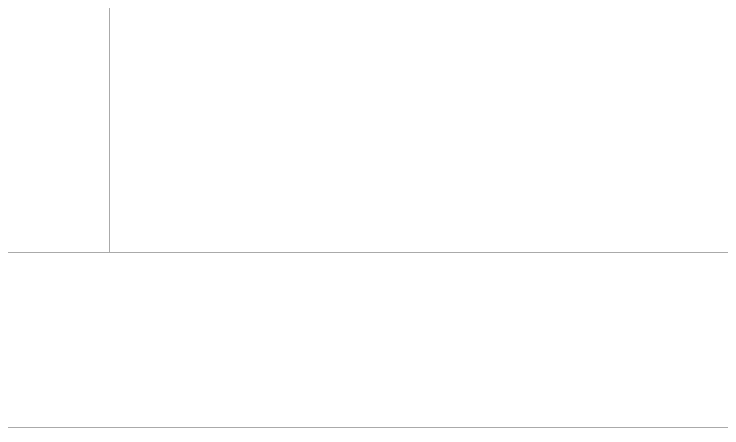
# Model space of a CAD drawing. Header units: millimetres. Extents: x 0 to 559, y 0 to 433.
# Drawn here: x 280.4 to 352.1, y 1 to 42.9 of the extents above; entities that cross this region are included whole.
import ezdxf

# ---------------------------------------------------------------- set-up
doc = ezdxf.new("R2010")
doc.units = ezdxf.units.MM
doc.layers.add('KeepOutLayer', color=6, linetype='Continuous')

msp = doc.modelspace()

# ---------------------------------------------------------------- linework, layer by layer
at = {"layer": 'KeepOutLayer', "const_width": 0.0254}
for points in [[(290.042, 18.745), (290.042, 84.785)], [(290.042, 18.745), (290.042, 84.785)], [(28.422, 18.745), (414.502, 18.745)], [(28.422, 18.745), (414.502, 18.745)], [(0.482, 0.965), (559.282, 0.965)], [(0.482, 0.965), (559.282, 0.965)]]:
    msp.add_lwpolyline(points, dxfattribs=at)
at = {"layer": 'KeepOutLayer', "const_width": 0.0127}
msp.add_lwpolyline([(290.036, 18.745, 1), (290.049, 18.745, 1)], format="xyb", close=True, dxfattribs=at)
msp.add_lwpolyline([(290.036, 18.745, 1), (290.049, 18.745, 1)], format="xyb", close=True, dxfattribs=at)

doc.saveas('drawing.dxf')
